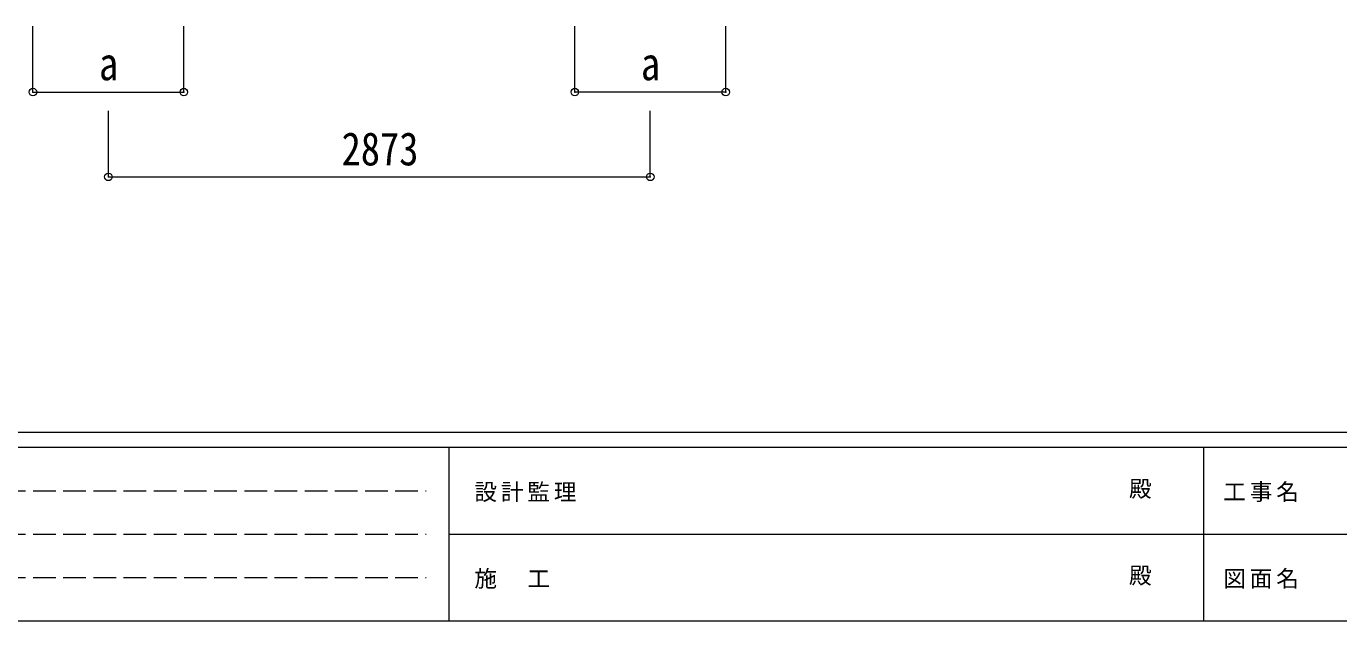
# Model space of a CAD drawing. Units: millimetres at full size, sheet at 1:40; details may follow other scales. Extents: x -11243 to 11243, y -7760 to 7760.
# Drawn here: x -6839 to 119, y -7760 to -4606 of the extents above; entities that cross this region are included whole.
import ezdxf
from ezdxf.enums import TextEntityAlignment as Align

# ---------------------------------------------------------------- set-up
doc = ezdxf.new("R2010")
doc.units = ezdxf.units.MM
doc.header["$LTSCALE"] = 40
doc.header["$PDMODE"] = 32
doc.header["$PDSIZE"] = 40
doc.linetypes.add('DASHED3', pattern=[4, 3, -1])
for name, color, linetype, lineweight in [('0-3_ELV2', 7, 'Continuous', 9), ('0-6_OTH_LINE', 6, 'Continuous', 9), ('F-0_240', 7, 'Continuous', 9)]:
    doc.layers.add(name, color=color, linetype=linetype, lineweight=lineweight)
doc.styles.add('ＭＳ ゴシック', font='')
doc.styles.get('ＭＳ ゴシック').set_extended_font_data('MS Gothic')

msp = doc.modelspace()

# ---------------------------------------------------------------- linework, layer by layer
at = {"layer": '0-3_ELV2', "color": 6}
for p, q in [((-6803.63, -4955.28), (-6803.63, -4606.28)), ((-6003.63, -4955.28), (-6003.63, -4606.28)), ((-3930.63, -4955.28), (-3930.63, -4606.28)), ((-3130.63, -4955.28), (-3130.63, -4606.28)), ((-6803.63, -4955.28), (-6003.63, -4955.28)), ((-3130.63, -4955.28), (-3930.63, -4955.28)), ((-6403.63, -5405.28), (-6403.63, -5055.28)), ((-3530.63, -5405.28), (-3530.63, -5055.28))]:
    msp.add_line(p, q, dxfattribs=at)
for p in [(-6803.63, -4955.28), (-6003.63, -4955.28), (-3930.63, -4955.28), (-3130.63, -4955.28), (-6403.63, -5405.28), (-3530.63, -5405.28)]:
    msp.add_point(p, dxfattribs=at)
at = {"layer": '0-6_OTH_LINE'}
msp.add_line((-6403.63, -5405.28), (-3530.63, -5405.28), dxfattribs=at)
at = {"layer": 'F-0_240', "color": 5}
for p, q in [((-11242.74, -6760), (10677.26, -6760)), ((-11242.74, -6840), (7121.58, -6840)), ((-4598.42, -6840), (-4598.42, -7760)), ((-598.42, -6840), (-598.42, -7760)), ((-4598.42, -7300), (3601.58, -7300)), ((-11242.74, -7760), (10677.26, -7760))]:
    msp.add_line(p, q, dxfattribs=at)
at = {"layer": 'F-0_240', "color": 4, "linetype": 'DASHED3'}
for p, q in [((-11122.75, -7070), (-4718.42, -7070)), ((-11122.75, -7300), (-4718.42, -7300)), ((-11122.75, -7530), (-4718.42, -7530))]:
    msp.add_line(p, q, dxfattribs=at)

# ---------------------------------------------------------------- texts
at = {"layer": '0-3_ELV2', "style": 'ＭＳ ゴシック', "width": 0.85}
for s, p in [('a', (-6453.63, -4945.28)), ('a', (-3580.63, -4945.28)), ('2873', (-5167.13, -5397.28))]:
    msp.add_text(s, height=176, dxfattribs=at).set_placement(p, align=Align.BOTTOM_LEFT)
at = {"layer": 'F-0_240', "style": 'ＭＳ ゴシック'}
for p in [(-992.7, -7130), (-992.7, -7590)]:
    msp.add_text('殿', height=87.98, dxfattribs=at).set_placement(p, align=Align.BOTTOM_LEFT)
at = {"layer": 'F-0_240', "char_height": 87.98, "attachment_point": 7, "style": 'ＭＳ ゴシック'}
for s, insert in [('\\T1.17;設計監理', (-4463.32, -7130)), ('\\T1.17;工事名', (-492.95, -7130)), ('\\T1.17;施\u3000工', (-4463.32, -7590)), ('\\T1.17;図面名', (-492.95, -7590))]:
    msp.add_mtext(s, dxfattribs=dict(at, insert=insert))

doc.saveas('drawing.dxf')
